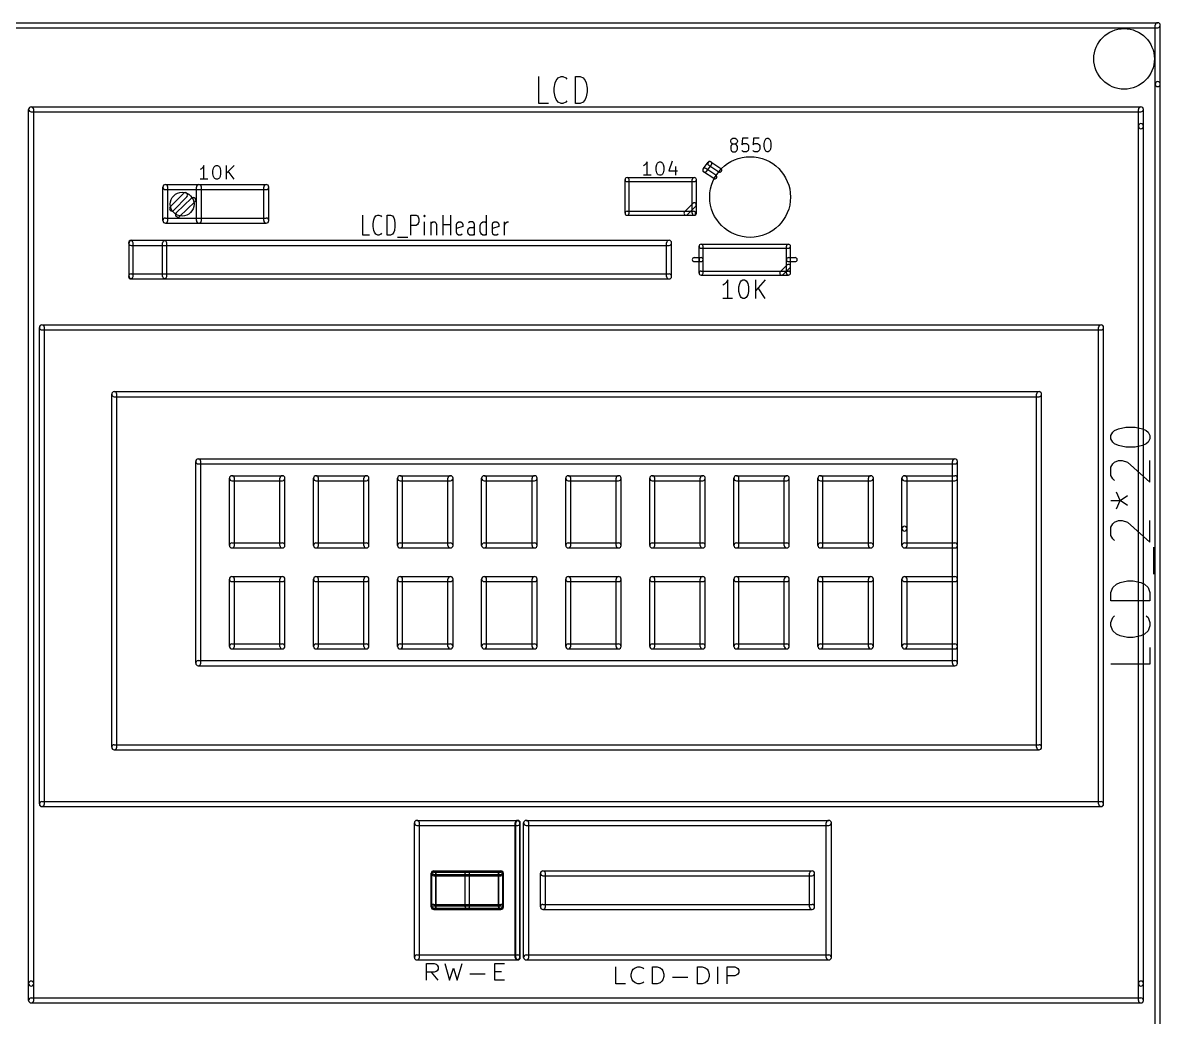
# Model space of a CAD drawing. Extents: x 6675 to 110575, y 15345 to 73745.
# Drawn here: x 76750 to 110575, y 44170 to 73745 of the extents above; entities that cross this region are included whole.
import ezdxf

# ---------------------------------------------------------------- set-up
doc = ezdxf.new("R2010")
doc.units = 0
doc.layers.add('BLACK', color=1, linetype='CONTINUOUS')

msp = doc.modelspace()

# ---------------------------------------------------------------- linework, layer by layer
at = {"layer": 'BLACK'}
for p, q in [((6750, 73745), (110500, 73745)), ((6750, 73595), (110500, 73595)), ((110425, 71920), (110425, 73670)), ((110575, 71920), (110575, 73670)), ((92100, 71346), (92100, 72146)), ((92614, 72032), (92672, 72108)), ((92672, 72108), (92757, 72146)), ((92757, 72146), (92814, 72146)), ((92814, 72146), (92900, 72108)), ((92900, 72108), (92929, 72070)), ((93186, 71346), (93186, 72146)), ((93186, 72146), (93329, 72146)), ((93329, 72146), (93414, 72108)), ((93414, 72108), (93472, 72032)), ((92557, 71803), (92586, 71956)), ((92557, 71689), (92557, 71803)), ((92586, 71956), (92614, 72032)), ((93472, 72032), (93500, 71956)), ((93500, 71956), (93529, 71803)), ((93529, 71803), (93529, 71689)), ((110425, 16420), (110425, 71920)), ((110575, 16420), (110575, 71920)), ((92586, 71537), (92557, 71689)), ((92614, 71460), (92586, 71537)), ((92672, 71384), (92614, 71460)), ((92757, 71346), (92672, 71384)), ((92900, 71384), (92814, 71346)), ((92929, 71422), (92900, 71384)), ((93414, 71384), (93329, 71346)), ((93472, 71460), (93414, 71384)), ((93500, 71537), (93472, 71460)), ((93529, 71689), (93500, 71537)), ((76925, 45170), (76925, 71170)), ((77000, 71245), (110000, 71245)), ((77000, 71095), (110000, 71095)), ((77075, 45170), (77075, 71170)), ((92386, 71346), (92100, 71346)), ((92814, 71346), (92757, 71346)), ((93329, 71346), (93186, 71346)), ((109925, 70670), (109925, 71170)), ((110075, 70670), (110075, 71170)), ((109925, 45170), (109925, 70670)), ((110075, 45170), (110075, 70670)), ((97801, 70232), (97817, 70270)), ((97801, 70213), (97801, 70232)), ((97817, 70175), (97801, 70213)), ((97817, 70099), (97801, 70060)), ((97801, 70060), (97801, 69984)), ((97817, 70270), (97834, 70289)), ((97834, 70156), (97817, 70175)), ((97834, 70118), (97817, 70099)), ((97834, 70289), (97867, 70308)), ((97867, 70137), (97834, 70156)), ((97867, 70137), (97834, 70118)), ((97867, 70308), (97934, 70308)), ((97934, 70137), (97867, 70137)), ((97934, 70308), (97967, 70289)), ((97967, 70156), (97934, 70137)), ((97967, 70118), (97934, 70137)), ((97967, 70289), (97984, 70270)), ((97984, 70175), (97967, 70156)), ((97984, 70099), (97967, 70118)), ((97984, 70270), (98001, 70232)), ((98001, 70213), (97984, 70175)), ((98001, 70060), (97984, 70099)), ((98001, 70232), (98001, 70213)), ((98001, 69984), (98001, 70060)), ((98150, 70308), (98134, 70118)), ((98134, 70118), (98150, 70137)), ((98317, 70308), (98150, 70308)), ((98150, 70137), (98184, 70156)), ((98184, 70156), (98267, 70156)), ((98267, 70156), (98300, 70137)), ((98300, 70137), (98317, 70118)), ((98317, 70118), (98334, 70080)), ((98334, 70080), (98334, 69984)), ((98483, 70308), (98467, 70118)), ((98467, 70118), (98483, 70137)), ((98650, 70308), (98483, 70308)), ((98483, 70137), (98517, 70156)), ((98517, 70156), (98600, 70156)), ((98600, 70156), (98633, 70137)), ((98633, 70137), (98650, 70118)), ((98650, 70118), (98667, 70080)), ((98667, 70080), (98667, 69984)), ((98800, 70156), (98816, 70232)), ((98800, 70060), (98800, 70156)), ((98816, 69984), (98800, 70060)), ((98816, 70232), (98833, 70270)), ((98833, 70270), (98850, 70289)), ((98850, 70289), (98883, 70308)), ((98883, 70308), (98916, 70308)), ((98916, 70308), (98950, 70289)), ((98950, 70289), (98966, 70270)), ((98966, 70270), (98983, 70232)), ((98983, 70232), (99000, 70156)), ((99000, 70060), (98983, 69984)), ((99000, 70156), (99000, 70060)), ((97801, 69984), (97817, 69946)), ((97817, 69946), (97834, 69927)), ((97834, 69927), (97867, 69908)), ((97867, 69908), (97934, 69908)), ((97934, 69908), (97967, 69927)), ((97967, 69927), (97984, 69946)), ((97984, 69946), (98001, 69984)), ((98150, 69927), (98134, 69946)), ((98184, 69908), (98150, 69927)), ((98267, 69908), (98184, 69908)), ((98300, 69927), (98267, 69908)), ((98317, 69946), (98300, 69927)), ((98334, 69984), (98317, 69946)), ((98483, 69927), (98467, 69946)), ((98517, 69908), (98483, 69927)), ((98600, 69908), (98517, 69908)), ((98633, 69927), (98600, 69908)), ((98650, 69946), (98633, 69927)), ((98667, 69984), (98650, 69946)), ((98833, 69946), (98816, 69984)), ((98850, 69927), (98833, 69946)), ((98883, 69908), (98850, 69927)), ((98916, 69908), (98883, 69908)), ((98950, 69927), (98916, 69908)), ((98966, 69946), (98950, 69927)), ((98983, 69984), (98966, 69946)), ((82063, 69403), (82025, 69384)), ((82101, 69441), (82063, 69403)), ((82139, 69498), (82101, 69441)), ((82139, 69098), (82139, 69498)), ((82406, 69346), (82425, 69422)), ((82406, 69250), (82406, 69346)), ((82425, 69422), (82444, 69460)), ((82444, 69460), (82463, 69479)), ((82463, 69479), (82501, 69498)), ((82501, 69498), (82540, 69498)), ((82540, 69498), (82578, 69479)), ((82578, 69479), (82597, 69460)), ((82597, 69460), (82616, 69422)), ((82616, 69422), (82635, 69346)), ((82635, 69346), (82635, 69250)), ((82806, 69098), (82806, 69498)), ((83035, 69498), (82806, 69270)), ((95243, 69513), (95205, 69494)), ((95281, 69551), (95243, 69513)), ((95319, 69608), (95281, 69551)), ((95319, 69208), (95319, 69608)), ((95586, 69456), (95605, 69532)), ((95586, 69360), (95586, 69456)), ((95605, 69284), (95586, 69360)), ((95605, 69532), (95624, 69570)), ((95624, 69570), (95643, 69589)), ((95643, 69589), (95681, 69608)), ((95681, 69608), (95720, 69608)), ((95720, 69608), (95758, 69589)), ((95758, 69589), (95777, 69570)), ((95777, 69570), (95796, 69532)), ((95796, 69532), (95815, 69456)), ((95815, 69360), (95796, 69284)), ((95815, 69456), (95815, 69360)), ((96062, 69627), (95967, 69341)), ((96158, 69475), (96158, 69208)), ((96982, 69396), (97132, 69596)), ((97363, 69210), (97064, 69410)), ((97078, 69324), (97228, 69524)), ((97147, 69510), (97447, 69310)), ((97213, 69610), (97513, 69410)), ((82254, 69098), (82025, 69098)), ((82425, 69174), (82406, 69250)), ((82444, 69136), (82425, 69174)), ((82463, 69117), (82444, 69136)), ((82501, 69098), (82463, 69117)), ((82540, 69098), (82501, 69098)), ((82578, 69117), (82540, 69098)), ((82597, 69136), (82578, 69117)), ((82616, 69174), (82597, 69136)), ((82635, 69250), (82616, 69174)), ((83035, 69098), (82863, 69327)), ((94660, 68080), (94660, 69080)), ((94720, 69140), (96720, 69140)), ((94720, 69020), (96720, 69020)), ((94780, 68080), (94780, 69080)), ((95434, 69208), (95205, 69208)), ((95624, 69246), (95605, 69284)), ((95643, 69227), (95624, 69246)), ((95681, 69208), (95643, 69227)), ((95720, 69208), (95681, 69208)), ((95758, 69227), (95720, 69208)), ((95777, 69246), (95758, 69227)), ((95796, 69284), (95777, 69246)), ((95967, 69341), (96215, 69341)), ((96660, 68080), (96660, 69080)), ((96780, 68080), (96780, 69080)), ((97296, 69110), (96997, 69310)), ((80915, 67860), (80915, 68860)), ((80990, 68935), (83990, 68935)), ((80990, 68785), (83990, 68785)), ((81065, 67860), (81065, 68860)), ((81526, 68672), (81137, 68272)), ((81915, 67860), (81915, 68860)), ((82065, 67860), (82065, 68860)), ((83915, 67860), (83915, 68860)), ((84065, 67860), (84065, 68860)), ((81633, 68568), (81244, 68168)), ((81768, 68524), (81309, 68095)), ((81871, 68415), (81412, 67986)), ((96677, 68372), (96428, 68123)), ((86866, 67427), (86866, 68027)), ((87209, 67941), (87247, 67999)), ((87247, 67999), (87305, 68027)), ((87305, 68027), (87343, 68027)), ((87343, 68027), (87400, 67999)), ((87400, 67999), (87419, 67970)), ((87590, 67427), (87590, 68027)), ((87590, 68027), (87685, 68027)), ((87685, 68027), (87743, 67999)), ((87743, 67999), (87781, 67941)), ((88295, 67427), (88295, 68027)), ((88295, 68027), (88448, 68027)), ((88448, 68027), (88486, 67999)), ((88486, 67999), (88505, 67970)), ((88695, 68027), (88676, 67999)), ((88676, 67999), (88695, 67970)), ((88714, 67999), (88695, 68027)), ((88695, 68027), (88695, 67970)), ((88695, 67970), (88714, 67999)), ((89247, 67427), (89247, 68027)), ((89476, 67427), (89476, 68027)), ((90543, 67427), (90543, 68027)), ((94720, 68140), (96700, 68140)), ((94720, 68020), (96700, 68020)), ((96762, 68287), (96513, 68038)), ((80990, 67935), (83990, 67935)), ((80990, 67785), (83990, 67785)), ((87171, 67770), (87190, 67884)), ((87171, 67684), (87171, 67770)), ((87190, 67570), (87171, 67684)), ((87190, 67884), (87209, 67941)), ((87781, 67941), (87800, 67884)), ((87800, 67884), (87819, 67770)), ((87819, 67684), (87800, 67570)), ((87819, 67770), (87819, 67684)), ((88448, 67713), (88295, 67713)), ((88486, 67741), (88448, 67713)), ((88505, 67770), (88486, 67741)), ((88505, 67970), (88524, 67913)), ((88524, 67827), (88505, 67770)), ((88524, 67913), (88524, 67827)), ((88695, 67427), (88695, 67827)), ((88885, 67827), (88885, 67427)), ((88885, 67770), (88904, 67799)), ((88904, 67799), (88942, 67827)), ((88942, 67827), (89000, 67827)), ((89000, 67827), (89038, 67799)), ((89038, 67799), (89057, 67741)), ((89057, 67741), (89057, 67427)), ((89247, 67741), (89476, 67741)), ((89647, 67741), (89666, 67799)), ((89647, 67513), (89647, 67741)), ((89838, 67684), (89647, 67627)), ((89666, 67799), (89704, 67827)), ((89704, 67827), (89781, 67827)), ((89781, 67827), (89819, 67799)), ((89819, 67799), (89838, 67741)), ((89838, 67741), (89838, 67684)), ((90047, 67827), (90009, 67799)), ((90009, 67627), (90047, 67656)), ((90124, 67827), (90047, 67827)), ((90047, 67656), (90143, 67656)), ((90162, 67799), (90124, 67827)), ((90143, 67656), (90181, 67684)), ((90181, 67741), (90162, 67799)), ((90181, 67427), (90181, 67741)), ((90352, 67713), (90371, 67770)), ((90352, 67541), (90352, 67713)), ((90371, 67770), (90390, 67799)), ((90390, 67799), (90428, 67827)), ((90428, 67827), (90505, 67827)), ((90505, 67827), (90543, 67799)), ((90714, 67741), (90733, 67799)), ((90714, 67513), (90714, 67741)), ((90905, 67684), (90714, 67627)), ((90733, 67799), (90771, 67827)), ((90771, 67827), (90848, 67827)), ((90848, 67827), (90886, 67799)), ((90886, 67799), (90905, 67741)), ((90905, 67741), (90905, 67684)), ((91076, 67427), (91076, 67827)), ((91076, 67713), (91095, 67770)), ((91095, 67770), (91114, 67799)), ((91114, 67799), (91152, 67827)), ((91152, 67827), (91191, 67827)), ((87057, 67427), (86866, 67427)), ((87209, 67513), (87190, 67570)), ((87247, 67456), (87209, 67513)), ((87305, 67427), (87247, 67456)), ((87343, 67427), (87305, 67427)), ((87400, 67456), (87343, 67427)), ((87419, 67484), (87400, 67456)), ((87685, 67427), (87590, 67427)), ((87743, 67456), (87685, 67427)), ((87781, 67513), (87743, 67456)), ((87800, 67570), (87781, 67513)), ((87895, 67370), (88200, 67370)), ((89666, 67456), (89647, 67513)), ((89704, 67427), (89666, 67456)), ((89781, 67427), (89704, 67427)), ((89819, 67456), (89781, 67427)), ((89990, 67570), (90009, 67627)), ((89990, 67513), (89990, 67570)), ((90009, 67456), (89990, 67513)), ((90047, 67427), (90009, 67456)), ((90143, 67427), (90047, 67427)), ((90181, 67456), (90143, 67427)), ((90371, 67484), (90352, 67541)), ((90390, 67456), (90371, 67484)), ((90428, 67427), (90390, 67456)), ((90505, 67427), (90428, 67427)), ((90543, 67456), (90505, 67427)), ((90733, 67456), (90714, 67513)), ((90771, 67427), (90733, 67456)), ((90848, 67427), (90771, 67427)), ((90886, 67456), (90848, 67427)), ((79910, 66200), (79910, 67200)), ((79970, 67275), (95970, 67275)), ((79970, 67125), (95970, 67125)), ((80030, 66200), (80030, 67200)), ((80910, 66200), (80910, 67200)), ((81030, 66200), (81030, 67200)), ((95895, 66200), (95895, 67200)), ((96045, 66200), (96045, 67200)), ((96860, 66700), (96860, 67100)), ((96920, 67160), (99520, 67160)), ((96920, 67040), (99520, 67040)), ((96980, 66700), (96980, 67100)), ((99460, 66300), (99460, 67100)), ((99580, 66300), (99580, 67100)), ((96720, 66760), (96920, 66760)), ((96720, 66640), (96920, 66640)), ((96860, 66300), (96860, 66700)), ((96980, 66300), (96980, 66700)), ((99520, 66760), (99720, 66760)), ((99520, 66640), (99720, 66640)), ((96920, 66360), (99520, 66360)), ((99477, 66542), (99278, 66343)), ((99562, 66457), (99363, 66258)), ((79970, 66275), (95970, 66275)), ((79970, 66125), (95970, 66125)), ((96920, 66240), (99520, 66240)), ((97617, 65966), (97569, 65940)), ((97664, 66019), (97617, 65966)), ((97712, 66097), (97664, 66019)), ((97712, 65547), (97712, 66097)), ((98045, 65888), (98069, 65993)), ((98069, 65993), (98093, 66045)), ((98093, 66045), (98117, 66071)), ((98117, 66071), (98164, 66097)), ((98164, 66097), (98212, 66097)), ((98212, 66097), (98260, 66071)), ((98260, 66071), (98283, 66045)), ((98283, 66045), (98307, 65993)), ((98307, 65993), (98331, 65888)), ((98545, 65547), (98545, 66097)), ((98831, 66097), (98545, 65783)), ((98045, 65757), (98045, 65888)), ((98069, 65652), (98045, 65757)), ((98093, 65600), (98069, 65652)), ((98307, 65652), (98283, 65600)), ((98331, 65757), (98307, 65652)), ((98331, 65888), (98331, 65757)), ((98831, 65547), (98616, 65862)), ((97855, 65547), (97569, 65547)), ((98117, 65574), (98093, 65600)), ((98164, 65547), (98117, 65574)), ((98212, 65547), (98164, 65547)), ((98260, 65574), (98212, 65547)), ((98283, 65600), (98260, 65574)), ((77245, 50512), (77245, 64684)), ((77320, 64759), (108816, 64759)), ((77320, 64609), (108816, 64609)), ((77395, 50512), (77395, 64684)), ((108741, 50512), (108741, 64684)), ((108891, 50512), (108891, 64684)), ((79395, 52200), (79395, 62700)), ((79470, 62775), (106970, 62775)), ((79470, 62625), (106970, 62625)), ((79545, 52200), (79545, 62700)), ((106895, 52200), (106895, 62700)), ((107045, 52200), (107045, 62700)), ((109108, 61473), (109164, 61573)), ((109164, 61573), (109219, 61622)), ((109219, 61622), (109330, 61672)), ((109330, 61672), (109551, 61722)), ((109551, 61722), (109827, 61722)), ((109827, 61722), (110048, 61672)), ((110048, 61672), (110159, 61622)), ((110159, 61622), (110214, 61573)), ((110214, 61573), (110269, 61473)), ((109108, 61374), (109108, 61473)), ((109164, 61275), (109108, 61374)), ((109219, 61225), (109164, 61275)), ((109330, 61175), (109219, 61225)), ((110159, 61225), (110048, 61175)), ((110214, 61275), (110159, 61225)), ((110269, 61374), (110214, 61275)), ((110269, 61473), (110269, 61374)), ((109551, 61126), (109330, 61175)), ((109827, 61126), (109551, 61126)), ((110048, 61175), (109827, 61126)), ((81895, 54700), (81895, 60700)), ((81970, 60775), (104470, 60775)), ((81970, 60625), (104470, 60625)), ((82045, 54700), (82045, 60700)), ((104395, 54700), (104395, 60700)), ((104545, 54700), (104545, 60700)), ((109108, 60530), (109164, 60629)), ((109164, 60629), (109219, 60679)), ((109219, 60679), (109330, 60729)), ((109330, 60729), (109440, 60729)), ((109440, 60729), (109606, 60679)), ((109606, 60679), (110269, 60083)), ((110269, 60083), (110269, 60729)), ((82970, 60275), (84470, 60275)), ((85470, 60275), (86970, 60275)), ((87970, 60275), (89470, 60275)), ((90470, 60275), (91970, 60275)), ((92970, 60275), (94470, 60275)), ((95470, 60275), (96970, 60275)), ((97970, 60275), (99470, 60275)), ((100470, 60275), (101970, 60275)), ((102970, 60275), (104470, 60275)), ((109108, 60282), (109108, 60530)), ((109164, 60182), (109108, 60282)), ((82895, 58200), (82895, 60200)), ((82970, 60125), (84470, 60125)), ((83045, 58200), (83045, 60200)), ((84395, 58200), (84395, 60200)), ((84545, 58200), (84545, 60200)), ((85395, 58200), (85395, 60200)), ((85470, 60125), (86970, 60125)), ((85545, 58200), (85545, 60200)), ((86895, 58200), (86895, 60200)), ((87045, 58200), (87045, 60200)), ((87895, 58200), (87895, 60200)), ((87970, 60125), (89470, 60125)), ((88045, 58200), (88045, 60200)), ((89395, 58200), (89395, 60200)), ((89545, 58200), (89545, 60200)), ((90395, 58200), (90395, 60200)), ((90470, 60125), (91970, 60125)), ((90545, 58200), (90545, 60200)), ((91895, 58200), (91895, 60200)), ((92045, 58200), (92045, 60200)), ((92895, 58200), (92895, 60200)), ((92970, 60125), (94470, 60125)), ((93045, 58200), (93045, 60200)), ((94395, 58200), (94395, 60200)), ((94545, 58200), (94545, 60200)), ((95395, 58200), (95395, 60200)), ((95470, 60125), (96970, 60125)), ((95545, 58200), (95545, 60200)), ((96895, 58200), (96895, 60200)), ((97045, 58200), (97045, 60200)), ((97895, 58200), (97895, 60200)), ((97970, 60125), (99470, 60125)), ((98045, 58200), (98045, 60200)), ((99395, 58200), (99395, 60200)), ((99545, 58200), (99545, 60200)), ((100395, 58200), (100395, 60200)), ((100470, 60125), (101970, 60125)), ((100545, 58200), (100545, 60200)), ((101895, 58200), (101895, 60200)), ((102045, 58200), (102045, 60200)), ((102895, 58700), (102895, 60200)), ((102970, 60125), (104470, 60125)), ((103045, 58700), (103045, 60200)), ((109219, 60133), (109164, 60182)), ((109108, 59536), (109385, 59536)), ((109385, 59536), (109274, 59785)), ((109274, 59288), (109385, 59536)), ((109385, 59536), (109606, 59685)), ((109606, 59387), (109385, 59536)), ((109164, 58841), (109219, 58891)), ((109219, 58891), (109330, 58941)), ((109330, 58941), (109440, 58941)), ((109440, 58941), (109606, 58891)), ((109606, 58891), (110269, 58295)), ((110269, 58295), (110269, 58941)), ((102895, 58200), (102895, 58700)), ((103045, 58200), (103045, 58700)), ((109108, 58742), (109164, 58841)), ((109108, 58494), (109108, 58742)), ((82970, 58275), (84470, 58275)), ((85470, 58275), (86970, 58275)), ((87970, 58275), (89470, 58275)), ((90470, 58275), (91970, 58275)), ((92970, 58275), (94470, 58275)), ((95470, 58275), (96970, 58275)), ((97970, 58275), (99470, 58275)), ((100470, 58275), (101970, 58275)), ((102970, 58275), (104470, 58275)), ((109164, 58394), (109108, 58494)), ((109219, 58345), (109164, 58394)), ((82970, 58125), (84470, 58125)), ((85470, 58125), (86970, 58125)), ((87970, 58125), (89470, 58125)), ((90470, 58125), (91970, 58125)), ((92970, 58125), (94470, 58125)), ((95470, 58125), (96970, 58125)), ((97970, 58125), (99470, 58125)), ((100470, 58125), (101970, 58125)), ((102970, 58125), (104470, 58125)), ((110380, 57351), (110380, 58146)), ((82895, 55200), (82895, 57200)), ((82970, 57275), (84470, 57275)), ((83045, 55200), (83045, 57200)), ((84395, 55200), (84395, 57200)), ((84545, 55200), (84545, 57200)), ((85395, 55200), (85395, 57200)), ((85470, 57275), (86970, 57275)), ((85545, 55200), (85545, 57200)), ((86895, 55200), (86895, 57200)), ((87045, 55200), (87045, 57200)), ((87895, 55200), (87895, 57200)), ((87970, 57275), (89470, 57275)), ((88045, 55200), (88045, 57200)), ((89395, 55200), (89395, 57200)), ((89545, 55200), (89545, 57200)), ((90395, 55200), (90395, 57200)), ((90470, 57275), (91970, 57275)), ((90545, 55200), (90545, 57200)), ((91895, 55200), (91895, 57200)), ((92045, 55200), (92045, 57200)), ((92895, 55200), (92895, 57200)), ((92970, 57275), (94470, 57275)), ((93045, 55200), (93045, 57200)), ((94395, 55200), (94395, 57200)), ((94545, 55200), (94545, 57200)), ((95395, 55200), (95395, 57200)), ((95470, 57275), (96970, 57275)), ((95545, 55200), (95545, 57200)), ((96895, 55200), (96895, 57200)), ((97045, 55200), (97045, 57200)), ((97895, 55200), (97895, 57200)), ((97970, 57275), (99470, 57275)), ((98045, 55200), (98045, 57200)), ((99395, 55200), (99395, 57200)), ((99545, 55200), (99545, 57200)), ((100395, 55200), (100395, 57200)), ((100470, 57275), (101970, 57275)), ((100545, 55200), (100545, 57200)), ((101895, 55200), (101895, 57200)), ((102045, 55200), (102045, 57200)), ((102895, 55200), (102895, 57200)), ((102970, 57275), (104470, 57275)), ((103045, 55200), (103045, 57200)), ((82970, 57125), (84470, 57125)), ((85470, 57125), (86970, 57125)), ((87970, 57125), (89470, 57125)), ((90470, 57125), (91970, 57125)), ((92970, 57125), (94470, 57125)), ((95470, 57125), (96970, 57125)), ((97970, 57125), (99470, 57125)), ((100470, 57125), (101970, 57125)), ((102970, 57125), (104470, 57125)), ((109108, 56805), (109164, 56954)), ((109164, 56954), (109274, 57053)), ((109274, 57053), (109385, 57103)), ((109385, 57103), (109606, 57152)), ((109606, 57152), (109772, 57152)), ((109772, 57152), (109993, 57103)), ((109993, 57103), (110104, 57053)), ((110104, 57053), (110214, 56954)), ((110214, 56954), (110269, 56805)), ((109108, 56556), (109108, 56805)), ((110269, 56556), (109108, 56556)), ((110269, 56805), (110269, 56556)), ((109108, 55911), (109164, 56060)), ((109108, 55811), (109108, 55911)), ((109164, 56060), (109219, 56109)), ((110159, 56109), (110214, 56060)), ((110214, 56060), (110269, 55911)), ((110269, 55911), (110269, 55811)), ((109164, 55662), (109108, 55811)), ((109274, 55563), (109164, 55662)), ((109385, 55513), (109274, 55563)), ((109606, 55464), (109385, 55513)), ((109993, 55513), (109772, 55464)), ((110104, 55563), (109993, 55513)), ((110214, 55662), (110104, 55563)), ((110269, 55811), (110214, 55662)), ((82970, 55275), (84470, 55275)), ((85470, 55275), (86970, 55275)), ((87970, 55275), (89470, 55275)), ((90470, 55275), (91970, 55275)), ((92970, 55275), (94470, 55275)), ((95470, 55275), (96970, 55275)), ((97970, 55275), (99470, 55275)), ((100470, 55275), (101970, 55275)), ((102970, 55275), (104470, 55275)), ((109772, 55464), (109606, 55464)), ((110269, 55166), (110269, 54669)), ((82970, 55125), (84470, 55125)), ((85470, 55125), (86970, 55125)), ((87970, 55125), (89470, 55125)), ((90470, 55125), (91970, 55125)), ((92970, 55125), (94470, 55125)), ((95470, 55125), (96970, 55125)), ((97970, 55125), (99470, 55125)), ((100470, 55125), (101970, 55125)), ((102970, 55125), (104470, 55125)), ((81970, 54775), (104470, 54775)), ((81970, 54625), (104470, 54625)), ((110269, 54669), (109108, 54669)), ((79470, 52275), (106970, 52275)), ((79470, 52125), (106970, 52125)), ((77320, 50586), (108816, 50586)), ((77320, 50436), (108816, 50436)), ((88395, 45950), (88395, 49950)), ((88470, 50025), (91470, 50025)), ((88470, 49875), (91470, 49875)), ((88545, 45950), (88545, 49950)), ((91395, 45950), (91395, 49950)), ((91410, 45950), (91410, 49950)), ((91530, 45950), (91530, 49950)), ((91545, 45950), (91545, 49950)), ((91645, 45950), (91645, 49950)), ((91720, 50025), (100720, 50025)), ((91720, 49875), (100720, 49875)), ((91795, 45950), (91795, 49950)), ((100645, 45950), (100645, 49950)), ((100795, 45950), (100795, 49950)), ((88895, 47450), (88895, 48450)), ((88910, 47450), (88910, 48450)), ((88970, 48525), (90970, 48525)), ((88970, 48485), (90970, 48485)), ((88970, 48415), (90970, 48415)), ((88970, 48375), (90970, 48375)), ((89030, 47450), (89030, 48450)), ((89045, 47450), (89045, 48450)), ((89910, 47450), (89910, 48450)), ((90030, 47450), (90030, 48450)), ((90895, 47450), (90895, 48450)), ((90910, 47450), (90910, 48450)), ((91030, 47450), (91030, 48450)), ((91045, 47450), (91045, 48450)), ((92145, 47450), (92145, 48450)), ((92220, 48525), (100220, 48525)), ((92220, 48375), (100220, 48375)), ((92295, 47450), (92295, 48450)), ((100145, 47450), (100145, 48450)), ((100295, 47450), (100295, 48450)), ((88970, 47525), (90970, 47525)), ((88970, 47485), (90970, 47485)), ((88970, 47415), (90970, 47415)), ((88970, 47375), (90970, 47375)), ((92220, 47525), (100220, 47525)), ((92220, 47375), (100220, 47375)), ((88470, 46025), (91470, 46025)), ((91720, 46025), (100720, 46025)), ((88470, 45875), (91470, 45875)), ((88757, 45268), (88757, 45768)), ((88757, 45768), (88985, 45768)), ((88985, 45768), (89043, 45744)), ((89043, 45744), (89071, 45720)), ((89071, 45720), (89100, 45672)), ((89100, 45672), (89100, 45601)), ((89300, 45768), (89443, 45268)), ((89671, 45268), (89814, 45768)), ((90786, 45268), (90786, 45768)), ((90786, 45768), (91072, 45768)), ((91720, 45875), (100720, 45875)), ((94386, 45168), (94386, 45668)), ((94958, 45644), (95043, 45668)), ((95043, 45668), (95100, 45668)), ((95100, 45668), (95186, 45644)), ((95472, 45168), (95472, 45668)), ((95472, 45668), (95615, 45668)), ((95615, 45668), (95700, 45644)), ((96815, 45168), (96815, 45668)), ((96815, 45668), (96958, 45668)), ((96958, 45668), (97043, 45644)), ((97415, 45168), (97415, 45668)), ((97701, 45168), (97701, 45668)), ((97701, 45668), (97929, 45668)), ((97929, 45668), (97987, 45644)), ((88985, 45506), (88757, 45506)), ((89100, 45268), (88900, 45506)), ((89043, 45530), (88985, 45506)), ((89071, 45553), (89043, 45530)), ((89100, 45601), (89071, 45553)), ((89443, 45268), (89557, 45625)), ((89557, 45625), (89671, 45268)), ((90043, 45458), (90500, 45458)), ((90786, 45530), (90986, 45530)), ((94843, 45453), (94872, 45549)), ((94843, 45382), (94843, 45453)), ((94872, 45287), (94843, 45382)), ((94872, 45549), (94900, 45596)), ((94900, 45596), (94958, 45644)), ((95186, 45644), (95215, 45620)), ((95700, 45644), (95758, 45596)), ((95758, 45596), (95786, 45549)), ((95786, 45549), (95815, 45453)), ((95815, 45382), (95786, 45287)), ((95815, 45453), (95815, 45382)), ((96072, 45358), (96529, 45358)), ((97043, 45644), (97101, 45596)), ((97101, 45596), (97129, 45549)), ((97129, 45549), (97158, 45453)), ((97158, 45382), (97129, 45287)), ((97158, 45453), (97158, 45382)), ((97929, 45406), (97701, 45406)), ((97987, 45430), (97929, 45406)), ((97987, 45644), (98015, 45620)), ((98015, 45453), (97987, 45430)), ((98015, 45620), (98044, 45572)), ((98044, 45501), (98015, 45453)), ((98044, 45572), (98044, 45501)), ((76925, 44670), (76925, 45170)), ((77075, 44670), (77075, 45170)), ((91072, 45268), (90786, 45268)), ((94672, 45168), (94386, 45168)), ((94900, 45239), (94872, 45287)), ((94958, 45191), (94900, 45239)), ((95043, 45168), (94958, 45191)), ((95100, 45168), (95043, 45168)), ((95186, 45191), (95100, 45168)), ((95215, 45215), (95186, 45191)), ((95615, 45168), (95472, 45168)), ((95700, 45191), (95615, 45168)), ((95758, 45239), (95700, 45191)), ((95786, 45287), (95758, 45239)), ((96958, 45168), (96815, 45168)), ((97043, 45191), (96958, 45168)), ((97101, 45239), (97043, 45191)), ((97129, 45287), (97101, 45239)), ((109925, 44670), (109925, 45170)), ((110075, 44670), (110075, 45170)), ((77000, 44745), (110000, 44745)), ((77000, 44595), (110000, 44595))]:
    msp.add_line(p, q, dxfattribs=at)
for centre, radius in [((109500, 72670), 900), ((98380, 68560), 1200), ((81490, 68350), 353)]:
    msp.add_circle(centre, radius, dxfattribs=at)
for centre, radius, start, end in [((110500, 73670), 75, 360, 540), ((110500, 73670), 75, 270, 450), ((110500, 71920), 75, 360, 540), ((110500, 71920), 75, 180, 360), ((77000, 71170), 75, 90, 270), ((77000, 71170), 75, 360, 540), ((110000, 71170), 75, 360, 540), ((110000, 71170), 75, 270, 450), ((110000, 70670), 75, 360, 540), ((110000, 70670), 75, 180, 360), ((97030, 69360), 60, 416, 596), ((97030, 69360), 60, 143, 323), ((97180, 69560), 60, 56, 236), ((97180, 69560), 60, 323, 503), ((97480, 69360), 60, 236, 416), ((94720, 69080), 60, 360, 540), ((94720, 69080), 60, 90, 270), ((96720, 69080), 60, 360, 540), ((96720, 69080), 60, 270, 450), ((97330, 69160), 60, 236, 416), ((80990, 68860), 75, 360, 540), ((80990, 68860), 75, 90, 270), ((81580, 68620), 75, -44, 135), ((81990, 68860), 75, 360, 540), ((83990, 68860), 75, 360, 540), ((83990, 68860), 75, 270, 450), ((81819, 68470), 75, -46, 133), ((96719, 68329), 60, -45, 135), ((81190, 68220), 75, 135, 315), ((81361, 68040), 75, 133, 313), ((94720, 68080), 60, 90, 270), ((94720, 68080), 60, 180, 360), ((96471, 68081), 60, 135, 315), ((96720, 68080), 60, 180, 360), ((96700, 68080), 60, 270, 450), ((80990, 67860), 75, 90, 270), ((80990, 67860), 75, 180, 360), ((81990, 67860), 75, 180, 360), ((83990, 67860), 75, 180, 360), ((83990, 67860), 75, 270, 450), ((79970, 67200), 75, 90, 270), ((79970, 67200), 60, 360, 540), ((80970, 67200), 60, 360, 540), ((95970, 67200), 75, 360, 540), ((95970, 67200), 75, 270, 450), ((96920, 67100), 60, 90, 270), ((96920, 67100), 60, 360, 540), ((99520, 67100), 60, 360, 540), ((99520, 67100), 60, 270, 450), ((96720, 66700), 60, 90, 270), ((96920, 66700), 60, 360, 540), ((96920, 66700), 60, 180, 360), ((96920, 66700), 60, 270, 450), ((99520, 66700), 60, 90, 270), ((99720, 66700), 60, 270, 450), ((96920, 66300), 60, 90, 270), ((96920, 66300), 60, 180, 360), ((99320, 66300), 60, 135, 315), ((99520, 66300), 60, 180, 360), ((99520, 66500), 60, -45, 135), ((99520, 66300), 60, 270, 450), ((79970, 66200), 75, 90, 270), ((79970, 66200), 60, 180, 360), ((80970, 66200), 60, 180, 360), ((95970, 66200), 75, 180, 360), ((95970, 66200), 75, 270, 450), ((77320, 64684), 75, 360, 540), ((77320, 64684), 75, 90, 270), ((108816, 64684), 75, 360, 540), ((108816, 64684), 75, 270, 450), ((79470, 62700), 75, 360, 540), ((79470, 62700), 75, 90, 270), ((106970, 62700), 75, 360, 540), ((106970, 62700), 75, 270, 450), ((81970, 60700), 75, 360, 540), ((81970, 60700), 75, 90, 270), ((104470, 60700), 75, 360, 540), ((104470, 60700), 75, 270, 450), ((82970, 60200), 75, 360, 540), ((82970, 60200), 75, 90, 270), ((84470, 60200), 75, 360, 540), ((84470, 60200), 75, 270, 450), ((85470, 60200), 75, 360, 540), ((85470, 60200), 75, 90, 270), ((86970, 60200), 75, 360, 540), ((86970, 60200), 75, 270, 450), ((87970, 60200), 75, 360, 540), ((87970, 60200), 75, 90, 270), ((89470, 60200), 75, 360, 540), ((89470, 60200), 75, 270, 450), ((90470, 60200), 75, 360, 540), ((90470, 60200), 75, 90, 270), ((91970, 60200), 75, 360, 540), ((91970, 60200), 75, 270, 450), ((92970, 60200), 75, 360, 540), ((92970, 60200), 75, 90, 270), ((94470, 60200), 75, 360, 540), ((94470, 60200), 75, 270, 450), ((95470, 60200), 75, 360, 540), ((95470, 60200), 75, 90, 270), ((96970, 60200), 75, 360, 540), ((96970, 60200), 75, 270, 450), ((97970, 60200), 75, 360, 540), ((97970, 60200), 75, 90, 270), ((99470, 60200), 75, 360, 540), ((99470, 60200), 75, 270, 450), ((100470, 60200), 75, 360, 540), ((100470, 60200), 75, 90, 270), ((101970, 60200), 75, 360, 540), ((101970, 60200), 75, 270, 450), ((102970, 60200), 75, 90, 270), ((102970, 60200), 75, 360, 540), ((104470, 60200), 75, 270, 450), ((102970, 58700), 75, 360, 540), ((102970, 58700), 75, 180, 360), ((82970, 58200), 75, 90, 270), ((82970, 58200), 75, 180, 360), ((84470, 58200), 75, 180, 360), ((84470, 58200), 75, 270, 450), ((85470, 58200), 75, 90, 270), ((85470, 58200), 75, 180, 360), ((86970, 58200), 75, 180, 360), ((86970, 58200), 75, 270, 450), ((87970, 58200), 75, 90, 270), ((87970, 58200), 75, 180, 360), ((89470, 58200), 75, 180, 360), ((89470, 58200), 75, 270, 450), ((90470, 58200), 75, 90, 270), ((90470, 58200), 75, 180, 360), ((91970, 58200), 75, 180, 360), ((91970, 58200), 75, 270, 450), ((92970, 58200), 75, 90, 270), ((92970, 58200), 75, 180, 360), ((94470, 58200), 75, 180, 360), ((94470, 58200), 75, 270, 450), ((95470, 58200), 75, 90, 270), ((95470, 58200), 75, 180, 360), ((96970, 58200), 75, 180, 360), ((96970, 58200), 75, 270, 450), ((97970, 58200), 75, 90, 270), ((97970, 58200), 75, 180, 360), ((99470, 58200), 75, 180, 360), ((99470, 58200), 75, 270, 450), ((100470, 58200), 75, 90, 270), ((100470, 58200), 75, 180, 360), ((101970, 58200), 75, 180, 360), ((101970, 58200), 75, 270, 450), ((102970, 58200), 75, 90, 270), ((102970, 58200), 75, 180, 360), ((104470, 58200), 75, 270, 450), ((82970, 57200), 75, 360, 540), ((82970, 57200), 75, 90, 270), ((84470, 57200), 75, 360, 540), ((84470, 57200), 75, 270, 450), ((85470, 57200), 75, 360, 540), ((85470, 57200), 75, 90, 270), ((86970, 57200), 75, 360, 540), ((86970, 57200), 75, 270, 450), ((87970, 57200), 75, 360, 540), ((87970, 57200), 75, 90, 270), ((89470, 57200), 75, 360, 540), ((89470, 57200), 75, 270, 450), ((90470, 57200), 75, 360, 540), ((90470, 57200), 75, 90, 270), ((91970, 57200), 75, 360, 540), ((91970, 57200), 75, 270, 450), ((92970, 57200), 75, 360, 540), ((92970, 57200), 75, 90, 270), ((94470, 57200), 75, 360, 540), ((94470, 57200), 75, 270, 450), ((95470, 57200), 75, 360, 540), ((95470, 57200), 75, 90, 270), ((96970, 57200), 75, 360, 540), ((96970, 57200), 75, 270, 450), ((97970, 57200), 75, 360, 540), ((97970, 57200), 75, 90, 270), ((99470, 57200), 75, 360, 540), ((99470, 57200), 75, 270, 450), ((100470, 57200), 75, 360, 540), ((100470, 57200), 75, 90, 270), ((101970, 57200), 75, 360, 540), ((101970, 57200), 75, 270, 450), ((102970, 57200), 75, 90, 270), ((102970, 57200), 75, 360, 540), ((104470, 57200), 75, 270, 450), ((82970, 55200), 75, 90, 270), ((82970, 55200), 75, 180, 360), ((84470, 55200), 75, 180, 360), ((84470, 55200), 75, 270, 450), ((85470, 55200), 75, 90, 270), ((85470, 55200), 75, 180, 360), ((86970, 55200), 75, 180, 360), ((86970, 55200), 75, 270, 450), ((87970, 55200), 75, 90, 270), ((87970, 55200), 75, 180, 360), ((89470, 55200), 75, 180, 360), ((89470, 55200), 75, 270, 450), ((90470, 55200), 75, 90, 270), ((90470, 55200), 75, 180, 360), ((91970, 55200), 75, 180, 360), ((91970, 55200), 75, 270, 450), ((92970, 55200), 75, 90, 270), ((92970, 55200), 75, 180, 360), ((94470, 55200), 75, 180, 360), ((94470, 55200), 75, 270, 450), ((95470, 55200), 75, 90, 270), ((95470, 55200), 75, 180, 360), ((96970, 55200), 75, 180, 360), ((96970, 55200), 75, 270, 450), ((97970, 55200), 75, 90, 270), ((97970, 55200), 75, 180, 360), ((99470, 55200), 75, 180, 360), ((99470, 55200), 75, 270, 450), ((100470, 55200), 75, 90, 270), ((100470, 55200), 75, 180, 360), ((101970, 55200), 75, 180, 360), ((101970, 55200), 75, 270, 450), ((102970, 55200), 75, 90, 270), ((102970, 55200), 75, 180, 360), ((104470, 55200), 75, 270, 450), ((81970, 54700), 75, 90, 270), ((81970, 54700), 75, 180, 360), ((104470, 54700), 75, 180, 360), ((104470, 54700), 75, 270, 450), ((79470, 52200), 75, 90, 270), ((79470, 52200), 75, 180, 360), ((106970, 52200), 75, 180, 360), ((106970, 52200), 75, 270, 450), ((77320, 50511), 75, 90, 270), ((77320, 50512), 75, 180, 360), ((108816, 50512), 75, 180, 360), ((108816, 50511), 75, 270, 450), ((88470, 49950), 75, 90, 270), ((88470, 49950), 75, 360, 540), ((91470, 49950), 75, 360, 540), ((91470, 49950), 60, 360, 540), ((91470, 49950), 75, 270, 450), ((91720, 49950), 75, 90, 270), ((91720, 49950), 75, 360, 540), ((100720, 49950), 75, 360, 540), ((100720, 49950), 75, 270, 450), ((88970, 48450), 75, 360, 540), ((88970, 48450), 75, 90, 270), ((88970, 48450), 60, 360, 540), ((88970, 48450), 35, 90, 270), ((89970, 48450), 60, 360, 540), ((90970, 48450), 75, 360, 540), ((90970, 48450), 60, 360, 540), ((90970, 48450), 75, 270, 450), ((90970, 48450), 35, 270, 450), ((92220, 48450), 75, 90, 270), ((92220, 48450), 75, 360, 540), ((100220, 48450), 75, 360, 540), ((100220, 48450), 75, 270, 450), ((88970, 47450), 75, 90, 270), ((88970, 47450), 75, 180, 360), ((88970, 47450), 60, 180, 360), ((88970, 47450), 35, 90, 270), ((89970, 47450), 60, 180, 360), ((90970, 47450), 75, 180, 360), ((90970, 47450), 60, 180, 360), ((90970, 47450), 75, 270, 450), ((90970, 47450), 35, 270, 450), ((92220, 47450), 75, 90, 270), ((92220, 47450), 75, 180, 360), ((100220, 47450), 75, 180, 360), ((100220, 47450), 75, 270, 450), ((88470, 45950), 75, 90, 270), ((91470, 45950), 75, 270, 450), ((91720, 45950), 75, 90, 270), ((100720, 45950), 75, 270, 450), ((88470, 45950), 75, 180, 360), ((91470, 45950), 75, 180, 360), ((91470, 45950), 60, 180, 360), ((91720, 45950), 75, 180, 360), ((100720, 45950), 75, 180, 360), ((77000, 45170), 75, 360, 540), ((77000, 45170), 75, 180, 360), ((110000, 45170), 75, 360, 540), ((110000, 45170), 75, 180, 360), ((77000, 44670), 75, 90, 270), ((77000, 44670), 75, 180, 360), ((110000, 44670), 75, 180, 360), ((110000, 44670), 75, 270, 450)]:
    msp.add_arc(centre, radius, start, end, dxfattribs=at)

doc.saveas('drawing.dxf')
